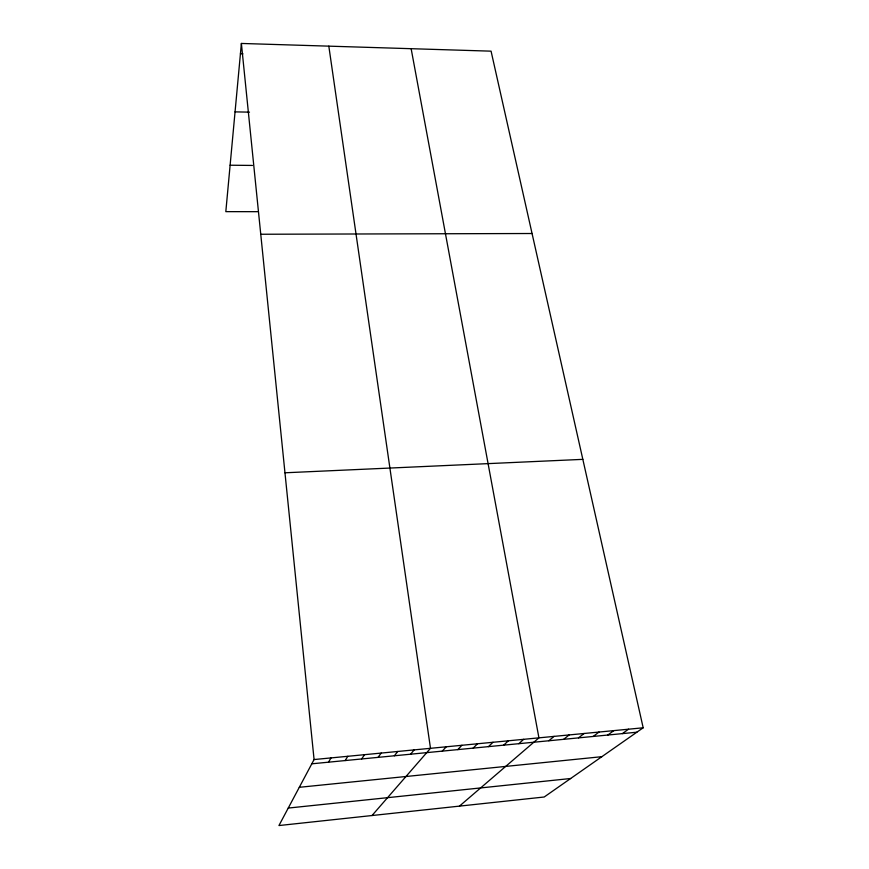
<?xml version="1.0" encoding="UTF-8"?>
<svg xmlns="http://www.w3.org/2000/svg" width="869" height="869" viewBox="0 0 869 869"><rect width="100%" height="100%" fill="white"/><g stroke="black" fill="none" stroke-linecap="round" stroke-linejoin="round"><path stroke-width="1.3" d="M241.386 43.45L314.078 759.549L278.938 825.55L544.2 797.003L643.179 727.787L491.072 51.162L241.386 43.45L225.821 211.645L257.582 211.678M328.515 762.189L331.013 757.909M345.134 760.571L347.839 756.291M361.645 758.963L364.567 754.672M378.058 757.366L381.198 753.075M394.374 755.78L397.72 751.479M410.602 754.205L414.155 749.893M372.019 815.535L430.492 748.318L328.819 46.155M442.288 751.12L446.242 746.797M457.767 749.621L461.917 745.276M473.149 748.122L477.494 743.777M488.454 746.634L492.984 742.278M503.672 745.157L508.387 740.79M518.793 743.69L523.703 739.313M459.462 806.117L538.932 737.846L411.146 48.697M548.806 740.768L554.085 736.38M563.688 739.323L569.141 734.935M578.482 737.879L584.109 733.49M593.201 736.456L599.002 732.046M607.833 735.033L613.818 730.623M622.389 733.61L628.537 729.2M288.247 808.072L570.651 778.505M299.305 787.303L601.859 756.682M314.078 759.549L643.179 727.787M311.808 763.808L636.858 732.209M284.967 472.79L582.838 459.353M260.754 234.25L532.067 233.511M230.111 165.219L252.445 165.436M235.054 111.873L249.501 112.144M240.431 53.759L242.94 53.824"/></g></svg>
